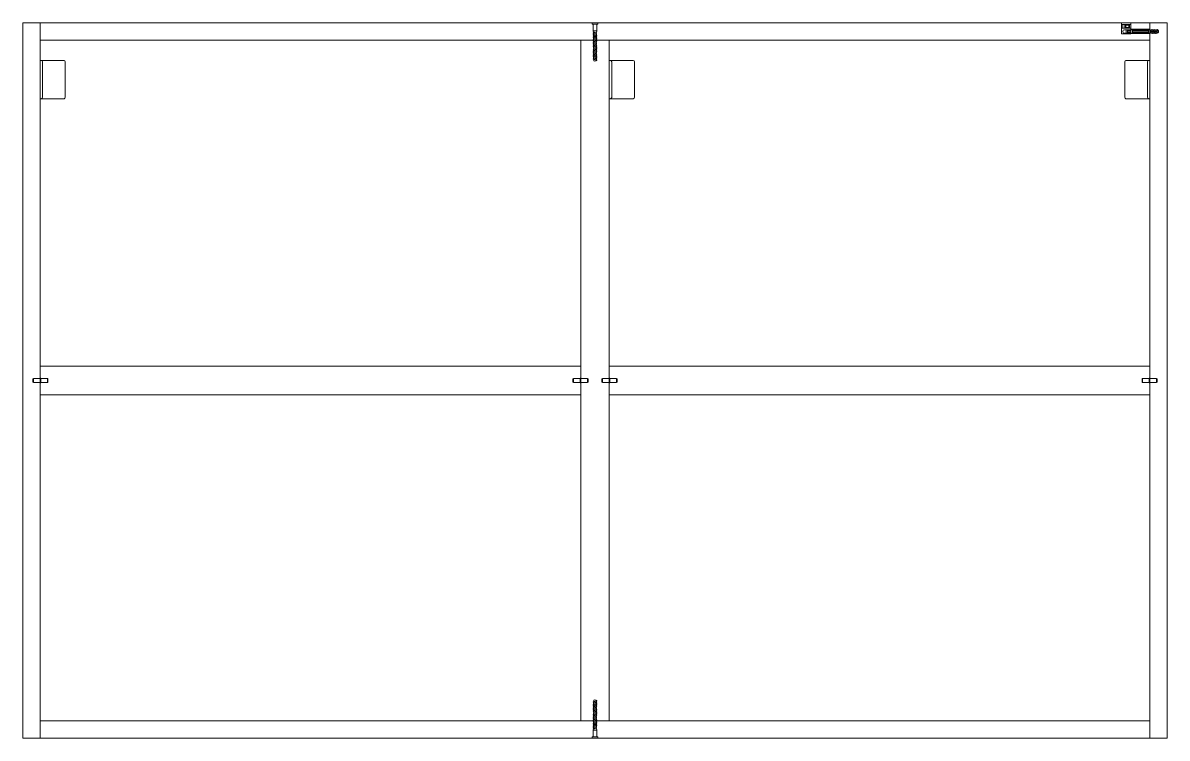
# Model space of a CAD drawing. Header units: centimetres. Extents: x -2268 to 3762, y -1681 to 1458.
# Drawn here: x 2358.3 to 2478.3, y -1387.1 to -1312.1 of the extents above; entities that cross this region are included whole.
import ezdxf

# ---------------------------------------------------------------- set-up
doc = ezdxf.new("R2010")
doc.units = ezdxf.units.CM
for name, color, linetype, lineweight in [('0_Num_Penna__6', 6, 'Continuous', 18), ('A-FURN_Num_Penna__252_Num_Penna__252_Num_Penna__3_Num_Penna__252_Num_Penna__252_Num_Penna__252_Num_Penna__252_Num_Penna__252_Num_Penna__252_Num_Penna__252_Num_Penna__252_Num_Penna__252_Num_Penna__252_Num_Penna__252_Num_Penna__5', 5, 'Continuous', 18), ('A-FURN_Num_Penna__252_Num_Penna__252_Num_Penna__3_Num_Penna__252_Num_Penna__252_Num_Penna__252_Num_Penna__252_Num_Penna__252_Num_Penna__252_Num_Penna__252_Num_Penna__252_Num_Penna__252_Num_Penna__252_Num_Penna__252_Num_Penna__6', 6, 'Continuous', 18), ('A-FURN_Num_Penna__252_Num_Penna__252_Num_Penna__3_Num_Penna__252_Num_Penna__252_Num_Penna__252_Num_Penna__252_Num_Penna__252_Num_Penna__252_Num_Penna__252_Num_Penna__252_Num_Penna__252_Num_Penna__252_Num_Penna__6_Num_Penna__6', 6, 'Continuous', 18), ('INFO_Num_Penna__2_Num_Penna__2_Num_Penna__2_Num_Penna__2_Num_Penna__5', 5, 'Continuous', 18), ('PDF16_Geometry_Num_Penna__6_Num_Penna__6_Num_Penna__6_Num_Penna__6_Num_Penna__6_Num_Penna__6_Num_Penna__6_Num_Penna__6_Num_Penna__6_Num_Penna__6_Num_Penna__6_Num_Penna__6_Num_Penna__6_Num_Penna__6', 6, 'Continuous', 18), ('PDF22_Geometry_Num_Penna__1_Num_Penna__255_Num_Penna__3_Num_Penna__3_Num_Penna__6', 6, 'Continuous', 18), ('PDF2_Geometry_Num_Penna__7_Num_Penna__7_Num_Penna__7_Num_Penna__7_Num_Penna__7_Num_Penna__7_Num_Penna__7_Num_Penna__5', 5, 'Continuous', 18), ('PDF2_Geometry_Num_Penna__7_Num_Penna__7_Num_Penna__7_Num_Penna__7_Num_Penna__7_Num_Penna__7_Num_Penna__7_Num_Penna__6', 6, 'Continuous', 18), ('PDF_Geometry_Num_Penna__7_Num_Penna__7_Num_Penna__3_Num_Penna__6_Num_Penna__6_Num_Penna__6_Num_Penna__6_Num_Penna__6_Num_Penna__6_Num_Penna__6_Num_Penna__6_Num_Penna__6_Num_Penna__6_Num_Penna__6', 6, 'Continuous', 18), ('VITE_Num_Penna__5', 5, 'Continuous', 18), ('VITE_Num_Penna__6', 6, 'Continuous', 18), ('viti_Num_Penna__5', 5, 'Continuous', 18), ('viti_Num_Penna__6', 6, 'Continuous', 18)]:
    doc.layers.add(name, color=color, linetype=linetype, lineweight=lineweight)

msp = doc.modelspace()

# ---------------------------------------------------------------- linework, layer by layer
at = {"layer": '0_Num_Penna__6', "color": 6, "linetype": 'Continuous', "lineweight": 18}
for p, q in [((2473.5354, -1313.2291), (2473.5354, -1312.0718)), ((2474.5354, -1313.2291), (2474.5354, -1312.0718)), ((2476.5354, -1312.7432), (2474.5354, -1312.7432)), ((2474.5354, -1313.2291), (2473.5354, -1313.2291))]:
    msp.add_line(p, q, dxfattribs=at)
at = {"layer": 'A-FURN_Num_Penna__252_Num_Penna__252_Num_Penna__3_Num_Penna__252_Num_Penna__252_Num_Penna__252_Num_Penna__252_Num_Penna__252_Num_Penna__252_Num_Penna__252_Num_Penna__252_Num_Penna__252_Num_Penna__252_Num_Penna__252_Num_Penna__5', "color": 5, "linetype": 'Continuous', "lineweight": 18}
for p, q in [((2418.6321, -1312.0718), (2418.0321, -1312.0717)), ((2418.1262, -1312.1917), (2418.538, -1312.1918)), ((2418.2018, -1312.9134), (2418.1262, -1312.9134)), ((2418.1676, -1313.0271), (2418.4625, -1313.1184)), ((2418.4625, -1313.1464), (2418.1799, -1313.059)), ((2418.538, -1312.9134), (2418.2018, -1312.9134)), ((2418.2018, -1313.173), (2418.4625, -1313.2537)), ((2418.4625, -1313.2817), (2418.2018, -1313.201)), ((2418.2018, -1313.3083), (2418.4625, -1313.389)), ((2418.4625, -1313.4169), (2418.2018, -1313.3363)), ((2418.2018, -1313.4436), (2418.4625, -1313.5243)), ((2418.4625, -1313.5522), (2418.2018, -1313.4716)), ((2418.2018, -1313.5789), (2418.4625, -1313.6596)), ((2418.4625, -1313.6875), (2418.2018, -1313.6069)), ((2418.2018, -1313.7142), (2418.4625, -1313.7949)), ((2418.4625, -1313.8228), (2418.2018, -1313.7422)), ((2418.2018, -1313.8494), (2418.4625, -1313.9301)), ((2418.4625, -1313.9581), (2418.2018, -1313.8775)), ((2418.2018, -1313.9847), (2418.4625, -1314.0654)), ((2474.6923, -1312.8384), (2474.6923, -1313.1054)), ((2476.3785, -1312.8384), (2476.3785, -1313.1054)), ((2476.5659, -1313.1022), (2476.6466, -1312.8415)), ((2476.6746, -1312.8415), (2476.594, -1313.1022)), ((2476.7012, -1313.1022), (2476.7819, -1312.8415)), ((2476.8099, -1312.8415), (2476.7293, -1313.1022)), ((2476.8365, -1313.1022), (2476.9172, -1312.8415)), ((2476.9452, -1312.8415), (2476.8645, -1313.1022)), ((2476.9718, -1313.1022), (2477.0525, -1312.8415)), ((2477.0805, -1312.8415), (2476.9998, -1313.1022)), ((2477.1071, -1313.1022), (2477.1878, -1312.8415)), ((2477.2158, -1312.8415), (2477.1351, -1313.1022)), ((2477.2424, -1313.1022), (2477.3231, -1312.8415)), ((2477.351, -1312.8415), (2477.2704, -1313.1022)), ((2418.4625, -1314.0934), (2418.2018, -1314.0128)), ((2418.2018, -1314.12), (2418.4625, -1314.2007)), ((2418.4625, -1314.2287), (2418.2018, -1314.1481)), ((2418.2018, -1314.2553), (2418.4625, -1314.336)), ((2418.4625, -1314.364), (2418.2018, -1314.2834)), ((2418.2018, -1314.3906), (2418.4625, -1314.4713)), ((2418.4625, -1314.4993), (2418.2018, -1314.4186)), ((2418.2018, -1314.5259), (2418.4625, -1314.6066)), ((2418.4625, -1314.6346), (2418.2018, -1314.5539)), ((2418.2018, -1314.6612), (2418.4625, -1314.7419)), ((2418.4625, -1314.7699), (2418.2018, -1314.6892)), ((2418.2018, -1314.7965), (2418.4625, -1314.8772)), ((2418.4625, -1314.9052), (2418.2018, -1314.8245)), ((2418.2018, -1314.9318), (2418.4625, -1315.0125)), ((2418.4625, -1315.0404), (2418.2018, -1314.9598)), ((2418.2018, -1315.0671), (2418.4625, -1315.1478)), ((2418.4625, -1315.1757), (2418.2018, -1315.0951)), ((2418.2018, -1315.2023), (2418.4625, -1315.2831)), ((2418.4625, -1315.311), (2418.2018, -1315.2304)), ((2418.2018, -1315.3376), (2418.4625, -1315.4184)), ((2418.4625, -1315.4463), (2418.2018, -1315.3657)), ((2418.2018, -1315.4729), (2418.4625, -1315.5536)), ((2418.4625, -1315.5816), (2418.2018, -1315.501)), ((2418.2018, -1315.6082), (2418.4625, -1315.6889)), ((2418.4625, -1315.7169), (2418.2018, -1315.6363)), ((2418.2018, -1315.7435), (2418.4625, -1315.8242)), ((2418.4625, -1315.8522), (2418.2018, -1315.7716)), ((2418.2018, -1315.8788), (2418.4625, -1315.9595)), ((2418.4625, -1315.9875), (2418.2018, -1315.9068)), ((2418.4625, -1383.156), (2418.2018, -1383.2367)), ((2418.2018, -1383.2647), (2418.4625, -1383.184)), ((2418.4625, -1383.2913), (2418.2018, -1383.3719)), ((2418.2018, -1383.4), (2418.4625, -1383.3193)), ((2418.4625, -1383.4266), (2418.2018, -1383.5072)), ((2418.2018, -1383.5353), (2418.4625, -1383.4546)), ((2418.4625, -1383.5619), (2418.2018, -1383.6425)), ((2418.2018, -1383.6706), (2418.4625, -1383.5899)), ((2418.4625, -1383.6972), (2418.2018, -1383.7778)), ((2418.2018, -1383.8059), (2418.4625, -1383.7252)), ((2418.4625, -1383.8325), (2418.2018, -1383.9131)), ((2418.2018, -1383.9412), (2418.4625, -1383.8604)), ((2418.4625, -1383.9678), (2418.2018, -1384.0484)), ((2418.2018, -1384.0764), (2418.4625, -1383.9957)), ((2418.4625, -1384.1031), (2418.2018, -1384.1837)), ((2418.2018, -1384.2117), (2418.4625, -1384.131)), ((2418.4625, -1384.2383), (2418.2018, -1384.319)), ((2418.2018, -1384.347), (2418.4625, -1384.2663)), ((2418.4625, -1384.3736), (2418.2018, -1384.4543)), ((2418.2018, -1384.4823), (2418.4625, -1384.4016)), ((2418.4625, -1384.5089), (2418.2018, -1384.5896)), ((2418.2018, -1384.6176), (2418.4625, -1384.5369)), ((2418.4625, -1384.6442), (2418.2018, -1384.7249)), ((2418.2018, -1384.7529), (2418.4625, -1384.6722)), ((2418.4625, -1384.7795), (2418.2018, -1384.8601)), ((2418.4625, -1385.9971), (2418.1799, -1386.0845)), ((2418.2018, -1384.8882), (2418.4625, -1384.8075)), ((2418.4625, -1384.9148), (2418.2018, -1384.9954)), ((2418.2018, -1385.0235), (2418.4625, -1384.9428)), ((2418.4625, -1385.0501), (2418.2018, -1385.1307)), ((2418.2018, -1385.1588), (2418.4625, -1385.0781)), ((2418.4625, -1385.1854), (2418.2018, -1385.266)), ((2418.2018, -1385.2941), (2418.4625, -1385.2134)), ((2418.4625, -1385.3207), (2418.2018, -1385.4013)), ((2418.2018, -1385.4294), (2418.4625, -1385.3486)), ((2418.4625, -1385.456), (2418.2018, -1385.5366)), ((2418.2018, -1385.5646), (2418.4625, -1385.4839)), ((2418.4625, -1385.5913), (2418.2018, -1385.6719)), ((2418.2018, -1385.6999), (2418.4625, -1385.6192)), ((2418.4625, -1385.7266), (2418.2018, -1385.8072)), ((2418.2018, -1385.8352), (2418.4625, -1385.7545)), ((2418.4625, -1385.8618), (2418.2018, -1385.9425)), ((2418.2018, -1385.9705), (2418.4625, -1385.8898)), ((2418.6321, -1387.0717), (2418.0321, -1387.0718)), ((2418.2018, -1386.2301), (2418.1262, -1386.2301)), ((2418.1262, -1386.9518), (2418.538, -1386.9517)), ((2418.1676, -1386.1164), (2418.4625, -1386.0251)), ((2418.538, -1386.2301), (2418.2018, -1386.2301))]:
    msp.add_line(p, q, dxfattribs=at)
at = {"layer": 'A-FURN_Num_Penna__252_Num_Penna__252_Num_Penna__3_Num_Penna__252_Num_Penna__252_Num_Penna__252_Num_Penna__252_Num_Penna__252_Num_Penna__252_Num_Penna__252_Num_Penna__252_Num_Penna__252_Num_Penna__252_Num_Penna__252_Num_Penna__6', "color": 6, "linetype": 'Continuous', "lineweight": 18}
for p, q in [((2418.0321, -1312.0717), (2418.0321, -1312.1917)), ((2418.0321, -1312.1917), (2418.1262, -1312.1917)), ((2418.538, -1312.1918), (2418.6321, -1312.1918)), ((2418.6321, -1312.0717), (2418.6321, -1312.1918)), ((2476.6466, -1312.8415), (2476.6672, -1312.7752)), ((2476.6894, -1312.7936), (2476.6746, -1312.8415)), ((2476.7819, -1312.8415), (2476.8025, -1312.7752)), ((2476.8247, -1312.7936), (2476.8099, -1312.8415)), ((2476.9172, -1312.8415), (2476.9377, -1312.7752)), ((2476.96, -1312.7936), (2476.9452, -1312.8415)), ((2477.0525, -1312.8415), (2477.073, -1312.7752)), ((2477.0953, -1312.7936), (2477.0805, -1312.8415)), ((2477.1878, -1312.8415), (2477.2083, -1312.7752)), ((2477.2306, -1312.7936), (2477.2158, -1312.8415)), ((2477.3231, -1312.8415), (2477.3436, -1312.7752)), ((2477.3659, -1312.7936), (2477.351, -1312.8415)), ((2418.1354, -1313.0172), (2418.1676, -1313.0271)), ((2418.1355, -1313.1525), (2418.2018, -1313.173)), ((2418.1354, -1313.2877), (2418.2018, -1313.3083)), ((2418.1355, -1313.423), (2418.2018, -1313.4436)), ((2418.1355, -1313.5583), (2418.2018, -1313.5789)), ((2418.1355, -1313.6936), (2418.2018, -1313.7142)), ((2418.1355, -1313.8289), (2418.2018, -1313.8494)), ((2418.1355, -1313.9642), (2418.2018, -1313.9847)), ((2418.1799, -1313.059), (2418.1381, -1313.046)), ((2418.2018, -1313.201), (2418.1381, -1313.1813)), ((2418.2018, -1313.3363), (2418.1381, -1313.3166)), ((2418.2018, -1313.4716), (2418.1381, -1313.4519)), ((2418.2018, -1313.6069), (2418.1381, -1313.5872)), ((2418.2018, -1313.7422), (2418.1381, -1313.7225)), ((2418.2018, -1313.8775), (2418.1381, -1313.8578)), ((2418.2018, -1314.0128), (2418.1381, -1313.9931)), ((2418.4625, -1313.1184), (2418.5288, -1313.1389)), ((2418.5103, -1313.1612), (2418.4625, -1313.1464)), ((2418.4625, -1313.2537), (2418.5288, -1313.2742)), ((2418.5103, -1313.2965), (2418.4625, -1313.2817)), ((2418.4625, -1313.389), (2418.5288, -1313.4095)), ((2418.5103, -1313.4317), (2418.4625, -1313.4169)), ((2418.4625, -1313.5243), (2418.5288, -1313.5448)), ((2418.5103, -1313.567), (2418.4625, -1313.5522)), ((2418.4625, -1313.6596), (2418.5288, -1313.6801)), ((2418.5103, -1313.7023), (2418.4625, -1313.6875)), ((2418.4625, -1313.7949), (2418.5288, -1313.8154)), ((2418.5103, -1313.8376), (2418.4625, -1313.8228)), ((2418.4625, -1313.9301), (2418.5288, -1313.9507)), ((2418.5103, -1313.9729), (2418.4625, -1313.9581)), ((2476.5454, -1313.1685), (2476.5659, -1313.1022)), ((2476.594, -1313.1022), (2476.5743, -1313.1658)), ((2476.6807, -1313.1685), (2476.7012, -1313.1022)), ((2476.7293, -1313.1022), (2476.7096, -1313.1658)), ((2476.816, -1313.1685), (2476.8365, -1313.1022)), ((2476.8645, -1313.1022), (2476.8449, -1313.1658)), ((2476.9513, -1313.1685), (2476.9718, -1313.1022)), ((2476.9998, -1313.1022), (2476.9801, -1313.1658)), ((2477.0866, -1313.1685), (2477.1071, -1313.1022)), ((2477.1351, -1313.1022), (2477.1154, -1313.1658)), ((2477.2219, -1313.1685), (2477.2424, -1313.1022)), ((2477.2704, -1313.1022), (2477.2507, -1313.1658)), ((2418.1355, -1314.0995), (2418.2018, -1314.12)), ((2418.1355, -1314.2348), (2418.2018, -1314.2553)), ((2418.1355, -1314.3701), (2418.2018, -1314.3906)), ((2418.1355, -1314.5054), (2418.2018, -1314.5259)), ((2418.1355, -1314.6407), (2418.2018, -1314.6612)), ((2418.1355, -1314.776), (2418.2018, -1314.7965)), ((2418.1355, -1314.9112), (2418.2018, -1314.9318)), ((2418.1355, -1315.0465), (2418.2018, -1315.0671)), ((2418.1355, -1315.1818), (2418.2018, -1315.2023)), ((2418.2018, -1314.1481), (2418.1381, -1314.1284)), ((2418.2018, -1314.2834), (2418.1381, -1314.2637)), ((2418.2018, -1314.4186), (2418.1381, -1314.3989)), ((2418.2018, -1314.5539), (2418.1381, -1314.5342)), ((2418.2018, -1314.6892), (2418.1381, -1314.6695)), ((2418.2018, -1314.8245), (2418.1381, -1314.8048)), ((2418.2018, -1314.9598), (2418.1381, -1314.9401)), ((2418.2018, -1315.0951), (2418.1381, -1315.0754)), ((2418.4625, -1314.0654), (2418.5288, -1314.086)), ((2418.5103, -1314.1082), (2418.4625, -1314.0934)), ((2418.4625, -1314.2007), (2418.5288, -1314.2213)), ((2418.5103, -1314.2435), (2418.4625, -1314.2287)), ((2418.4625, -1314.336), (2418.5288, -1314.3566)), ((2418.5103, -1314.3788), (2418.4625, -1314.364)), ((2418.4625, -1314.4713), (2418.5288, -1314.4918)), ((2418.5103, -1314.5141), (2418.4625, -1314.4993)), ((2418.4625, -1314.6066), (2418.5288, -1314.6271)), ((2418.5103, -1314.6494), (2418.4625, -1314.6346)), ((2418.4625, -1314.7419), (2418.5288, -1314.7624)), ((2418.5103, -1314.7847), (2418.4625, -1314.7699)), ((2418.4625, -1314.8772), (2418.5288, -1314.8977)), ((2418.5104, -1314.92), (2418.4625, -1314.9052)), ((2418.4625, -1315.0125), (2418.5288, -1315.033)), ((2418.5103, -1315.0552), (2418.4625, -1315.0404)), ((2418.4625, -1315.1478), (2418.5288, -1315.1683)), ((2418.5103, -1315.1905), (2418.4625, -1315.1757)), ((2418.1355, -1315.3171), (2418.2018, -1315.3376)), ((2418.1355, -1315.4524), (2418.2018, -1315.4729)), ((2418.1355, -1315.5877), (2418.2018, -1315.6082)), ((2418.1355, -1315.723), (2418.2018, -1315.7435)), ((2418.1355, -1315.8583), (2418.2018, -1315.8788)), ((2418.2018, -1315.2304), (2418.1381, -1315.2107)), ((2418.2018, -1315.3657), (2418.1381, -1315.346)), ((2418.2018, -1315.501), (2418.1381, -1315.4813)), ((2418.2018, -1315.6363), (2418.1381, -1315.6166)), ((2418.2018, -1315.7716), (2418.1381, -1315.7519)), ((2418.2018, -1315.9068), (2418.1381, -1315.8872)), ((2418.4625, -1315.2831), (2418.5288, -1315.3036)), ((2418.5103, -1315.3258), (2418.4625, -1315.311)), ((2418.4625, -1315.4184), (2418.5288, -1315.4389)), ((2418.5104, -1315.4611), (2418.4625, -1315.4463)), ((2418.4625, -1315.5536), (2418.5288, -1315.5742)), ((2418.5103, -1315.5964), (2418.4625, -1315.5816)), ((2418.4625, -1315.6889), (2418.5288, -1315.7095)), ((2418.5104, -1315.7317), (2418.4625, -1315.7169)), ((2418.4625, -1315.8242), (2418.5288, -1315.8448)), ((2418.5104, -1315.867), (2418.4625, -1315.8522)), ((2418.4625, -1315.9595), (2418.5288, -1315.9801)), ((2418.5104, -1316.0023), (2418.4625, -1315.9875)), ((2418.1355, -1383.2852), (2418.2018, -1383.2647)), ((2418.1355, -1383.4205), (2418.2018, -1383.4)), ((2418.1355, -1383.5558), (2418.2018, -1383.5353)), ((2418.2018, -1383.2367), (2418.1381, -1383.2563)), ((2418.2018, -1383.3719), (2418.1381, -1383.3916)), ((2418.2018, -1383.5072), (2418.1381, -1383.5269)), ((2418.5104, -1383.1412), (2418.4625, -1383.156)), ((2418.4625, -1383.184), (2418.5288, -1383.1634)), ((2418.5104, -1383.2765), (2418.4625, -1383.2913)), ((2418.4625, -1383.3193), (2418.5288, -1383.2987)), ((2418.5104, -1383.4118), (2418.4625, -1383.4266)), ((2418.4625, -1383.4546), (2418.5288, -1383.434)), ((2418.5103, -1383.5471), (2418.4625, -1383.5619)), ((2418.4625, -1383.5899), (2418.5288, -1383.5693)), ((2418.1355, -1383.6911), (2418.2018, -1383.6706)), ((2418.1355, -1383.8264), (2418.2018, -1383.8059)), ((2418.1355, -1383.9617), (2418.2018, -1383.9412)), ((2418.1355, -1384.097), (2418.2018, -1384.0764)), ((2418.1355, -1384.2323), (2418.2018, -1384.2117)), ((2418.1355, -1384.3675), (2418.2018, -1384.347)), ((2418.1355, -1384.5028), (2418.2018, -1384.4823)), ((2418.1355, -1384.6381), (2418.2018, -1384.6176)), ((2418.1355, -1384.7734), (2418.2018, -1384.7529)), ((2418.2018, -1383.6425), (2418.1381, -1383.6622)), ((2418.2018, -1383.7778), (2418.1381, -1383.7975)), ((2418.2018, -1383.9131), (2418.1381, -1383.9328)), ((2418.2018, -1384.0484), (2418.1381, -1384.0681)), ((2418.2018, -1384.1837), (2418.1381, -1384.2034)), ((2418.2018, -1384.319), (2418.1381, -1384.3387)), ((2418.2018, -1384.4543), (2418.1381, -1384.474)), ((2418.2018, -1384.5896), (2418.1381, -1384.6093)), ((2418.2018, -1384.7249), (2418.1381, -1384.7446)), ((2418.5104, -1383.6824), (2418.4625, -1383.6972)), ((2418.4625, -1383.7252), (2418.5288, -1383.7046)), ((2418.5103, -1383.8177), (2418.4625, -1383.8325)), ((2418.4625, -1383.8604), (2418.5288, -1383.8399)), ((2418.5103, -1383.953), (2418.4625, -1383.9678)), ((2418.4625, -1383.9957), (2418.5288, -1383.9752)), ((2418.5103, -1384.0883), (2418.4625, -1384.1031)), ((2418.4625, -1384.131), (2418.5288, -1384.1105)), ((2418.5104, -1384.2235), (2418.4625, -1384.2383)), ((2418.4625, -1384.2663), (2418.5288, -1384.2458)), ((2418.5103, -1384.3588), (2418.4625, -1384.3736)), ((2418.4625, -1384.4016), (2418.5288, -1384.3811)), ((2418.5103, -1384.4941), (2418.4625, -1384.5089)), ((2418.4625, -1384.5369), (2418.5288, -1384.5164)), ((2418.5103, -1384.6294), (2418.4625, -1384.6442)), ((2418.4625, -1384.6722), (2418.5288, -1384.6517)), ((2418.5103, -1384.7647), (2418.4625, -1384.7795)), ((2418.4625, -1384.8075), (2418.5288, -1384.7869)), ((2418.1355, -1384.9087), (2418.2018, -1384.8882)), ((2418.1355, -1385.044), (2418.2018, -1385.0235)), ((2418.1355, -1385.1793), (2418.2018, -1385.1588)), ((2418.1355, -1385.3146), (2418.2018, -1385.2941)), ((2418.1355, -1385.4499), (2418.2018, -1385.4294)), ((2418.1355, -1385.5852), (2418.2018, -1385.5646)), ((2418.1355, -1385.7205), (2418.2018, -1385.6999)), ((2418.1354, -1385.8558), (2418.2018, -1385.8352)), ((2418.1355, -1385.991), (2418.2018, -1385.9705)), ((2418.2018, -1384.8601), (2418.1381, -1384.8798)), ((2418.2018, -1384.9954), (2418.1381, -1385.0151)), ((2418.2018, -1385.1307), (2418.1381, -1385.1504)), ((2418.2018, -1385.266), (2418.1381, -1385.2857)), ((2418.2018, -1385.4013), (2418.1381, -1385.421)), ((2418.2018, -1385.5366), (2418.1381, -1385.5563)), ((2418.2018, -1385.6719), (2418.1381, -1385.6916)), ((2418.2018, -1385.8072), (2418.1381, -1385.8269)), ((2418.2018, -1385.9425), (2418.1381, -1385.9622)), ((2418.5103, -1384.9), (2418.4625, -1384.9148)), ((2418.4625, -1384.9428), (2418.5288, -1384.9222)), ((2418.5103, -1385.0353), (2418.4625, -1385.0501)), ((2418.4625, -1385.0781), (2418.5288, -1385.0575)), ((2418.5103, -1385.1706), (2418.4625, -1385.1854)), ((2418.4625, -1385.2134), (2418.5288, -1385.1928)), ((2418.5103, -1385.3059), (2418.4625, -1385.3207)), ((2418.4625, -1385.3486), (2418.5288, -1385.3281)), ((2418.5103, -1385.4412), (2418.4625, -1385.456)), ((2418.4625, -1385.4839), (2418.5288, -1385.4634)), ((2418.5103, -1385.5765), (2418.4625, -1385.5913)), ((2418.4625, -1385.6192), (2418.5288, -1385.5987)), ((2418.5103, -1385.7118), (2418.4625, -1385.7266)), ((2418.4625, -1385.7545), (2418.5288, -1385.734)), ((2418.5103, -1385.847), (2418.4625, -1385.8618)), ((2418.4625, -1385.8898), (2418.5288, -1385.8693)), ((2418.5103, -1385.9823), (2418.4625, -1385.9971)), ((2418.0321, -1387.0718), (2418.0321, -1386.9518)), ((2418.0321, -1386.9518), (2418.1262, -1386.9518)), ((2418.1354, -1386.1263), (2418.1676, -1386.1164)), ((2418.1799, -1386.0845), (2418.1381, -1386.0975)), ((2418.4625, -1386.0251), (2418.5288, -1386.0046)), ((2418.538, -1386.9517), (2418.6321, -1386.9517)), ((2418.6321, -1387.0718), (2418.6321, -1386.9517))]:
    msp.add_line(p, q, dxfattribs=at)
at = {"layer": 'A-FURN_Num_Penna__252_Num_Penna__252_Num_Penna__3_Num_Penna__252_Num_Penna__252_Num_Penna__252_Num_Penna__252_Num_Penna__252_Num_Penna__252_Num_Penna__252_Num_Penna__252_Num_Penna__252_Num_Penna__252_Num_Penna__6_Num_Penna__6', "color": 6, "linetype": 'Continuous', "lineweight": 18}
for p, q in [((2416.8354, -1313.8718), (2416.8354, -1385.2718)), ((2419.8354, -1313.8718), (2419.8354, -1385.2718))]:
    msp.add_line(p, q, dxfattribs=at)
at = {"layer": 'INFO_Num_Penna__2_Num_Penna__2_Num_Penna__2_Num_Penna__2_Num_Penna__5', "color": 5, "linetype": 'Continuous', "lineweight": 18}
for p, q in [((2360.4022, -1316.0214), (2360.1354, -1316.0214)), ((2360.3854, -1316.1617), (2360.3854, -1319.8811)), ((2360.4022, -1316.0214), (2362.6477, -1316.0214)), ((2362.7773, -1319.8811), (2362.7773, -1316.1617)), ((2420.1022, -1316.0214), (2419.8354, -1316.0214)), ((2420.0854, -1316.1617), (2420.0854, -1319.8811)), ((2420.1022, -1316.0214), (2422.3477, -1316.0214)), ((2422.4773, -1319.8811), (2422.4773, -1316.1617)), ((2473.8935, -1319.8811), (2473.8935, -1316.1617)), ((2476.2686, -1316.0214), (2474.0231, -1316.0214)), ((2476.2686, -1316.0214), (2476.5354, -1316.0214)), ((2476.2854, -1316.1617), (2476.2854, -1319.8811)), ((2360.1354, -1320.0214), (2360.4022, -1320.0214)), ((2360.4022, -1320.0214), (2362.6477, -1320.0214)), ((2419.8354, -1320.0214), (2420.1022, -1320.0214)), ((2420.1022, -1320.0214), (2422.3477, -1320.0214)), ((2476.2686, -1320.0214), (2474.0231, -1320.0214)), ((2476.5354, -1320.0214), (2476.2686, -1320.0214))]:
    msp.add_line(p, q, dxfattribs=at)
for centre, start, end in [((2360.2435, -1316.1628), 0.438313, 85.025899), ((2362.6354, -1316.1628), 0.438313, 85.025899), ((2419.9435, -1316.1628), 0.438313, 85.025899), ((2422.3354, -1316.1628), 0.438313, 85.025899), ((2474.0354, -1316.1628), 94.974101, 179.561687), ((2476.4273, -1316.1628), 94.974101, 179.561687), ((2360.2435, -1319.88), 274.974101, 359.561687), ((2362.6354, -1319.88), 274.974101, 359.561687), ((2419.9435, -1319.88), 274.974101, 359.561687), ((2422.3354, -1319.88), 274.974101, 359.561687), ((2474.0354, -1319.88), 180.438313, 265.025899), ((2476.4273, -1319.88), 180.438313, 265.025899)]:
    msp.add_arc(centre, 0.1419, start, end, dxfattribs=at)
at = {"layer": 'PDF16_Geometry_Num_Penna__6_Num_Penna__6_Num_Penna__6_Num_Penna__6_Num_Penna__6_Num_Penna__6_Num_Penna__6_Num_Penna__6_Num_Penna__6_Num_Penna__6_Num_Penna__6_Num_Penna__6_Num_Penna__6_Num_Penna__6', "color": 6, "linetype": 'Continuous', "lineweight": 18}
for p, q in [((2358.3354, -1312.0718), (2358.3354, -1387.0718)), ((2358.3354, -1312.0718), (2418.0321, -1312.0718)), ((2360.1354, -1312.0718), (2360.1354, -1387.0718)), ((2418.6321, -1312.0718), (2473.5354, -1312.0718)), ((2474.5354, -1312.0718), (2478.3354, -1312.0718)), ((2476.5354, -1312.0718), (2476.5354, -1312.7432)), ((2476.5354, -1312.7432), (2476.5354, -1313.2003)), ((2478.3354, -1312.0718), (2478.3354, -1387.0718)), ((2360.1354, -1313.8718), (2418.1833, -1313.8718)), ((2418.4625, -1313.8718), (2476.5354, -1313.8718)), ((2476.5354, -1313.2003), (2476.5354, -1387.0718)), ((2360.1354, -1385.2718), (2418.1833, -1385.2718)), ((2418.4625, -1385.2718), (2476.5354, -1385.2718)), ((2358.3354, -1387.0718), (2418.0321, -1387.0718)), ((2418.6321, -1387.0718), (2478.3354, -1387.0718))]:
    msp.add_line(p, q, dxfattribs=at)
at = {"layer": 'PDF22_Geometry_Num_Penna__1_Num_Penna__255_Num_Penna__3_Num_Penna__3_Num_Penna__6', "color": 6, "linetype": 'Continuous', "lineweight": 18}
for p, q in [((2416.8354, -1348.0718), (2360.1354, -1348.0718)), ((2476.5354, -1348.0718), (2419.8354, -1348.0718)), ((2416.8354, -1351.0718), (2360.1354, -1351.0718)), ((2476.5354, -1351.0718), (2419.8354, -1351.0718))]:
    msp.add_line(p, q, dxfattribs=at)
at = {"layer": 'PDF2_Geometry_Num_Penna__7_Num_Penna__7_Num_Penna__7_Num_Penna__7_Num_Penna__7_Num_Penna__7_Num_Penna__7_Num_Penna__5', "color": 5, "linetype": 'Continuous', "lineweight": 18, "flags": 128}
for points in [[(2418.2018, -1313.1154), (2418.2018, -1313.1184)], [(2418.4625, -1383.2913), (2418.4625, -1383.184)], [(2418.4625, -1383.4266), (2418.4625, -1383.3193)], [(2418.4625, -1383.5619), (2418.4625, -1383.4546)], [(2418.4625, -1383.6972), (2418.4625, -1383.5899)], [(2418.4625, -1383.8325), (2418.4625, -1383.7252)], [(2418.4625, -1383.9678), (2418.4625, -1383.8604)], [(2418.4625, -1384.1031), (2418.4625, -1383.9957)], [(2418.4625, -1384.2383), (2418.4625, -1384.131)], [(2418.4625, -1384.3736), (2418.4625, -1384.2663)], [(2418.4625, -1384.5089), (2418.4625, -1384.4016)], [(2418.4625, -1384.6442), (2418.4625, -1384.5369)], [(2418.4625, -1384.7795), (2418.4625, -1384.6722)], [(2418.4625, -1384.9148), (2418.4625, -1384.8075)], [(2418.4625, -1385.0501), (2418.4625, -1384.9428)], [(2418.4625, -1385.1854), (2418.4625, -1385.0781)], [(2418.4625, -1385.3207), (2418.4625, -1385.2134)], [(2418.4625, -1385.456), (2418.4625, -1385.3486)], [(2418.4625, -1385.5913), (2418.4625, -1385.4839)], [(2418.4625, -1385.7266), (2418.4625, -1385.6192)], [(2418.4625, -1385.8618), (2418.4625, -1385.7545)], [(2418.4625, -1385.9971), (2418.4625, -1385.8898)], [(2418.2018, -1386.0282), (2418.2018, -1386.0251)]]:
    msp.add_lwpolyline(points, dxfattribs=at)
at = {"layer": 'PDF2_Geometry_Num_Penna__7_Num_Penna__7_Num_Penna__7_Num_Penna__7_Num_Penna__7_Num_Penna__7_Num_Penna__7_Num_Penna__6', "color": 6, "linetype": 'Continuous', "lineweight": 18, "flags": 128}
for points in [[(2418.1288, -1312.927, -0.09285639), (2418.1262, -1312.9134), (2418.1262, -1312.1917)], [(2418.538, -1312.1918), (2418.538, -1312.9134, -0.09745625), (2418.5352, -1312.9277)], [(2476.6672, -1312.7752, -0.19894035), (2476.6894, -1312.7936)], [(2476.8025, -1312.7752, -0.19900669), (2476.8247, -1312.7936)], [(2476.9377, -1312.7752, -0.19889842), (2476.96, -1312.7936)], [(2477.073, -1312.7752, -0.19895428), (2477.0953, -1312.7936)], [(2477.2083, -1312.7752, -0.19894035), (2477.2306, -1312.7936)], [(2477.3436, -1312.7752, -0.19900669), (2477.3659, -1312.7936)], [(2418.1381, -1313.1813, -0.19871582), (2418.1355, -1313.1525)], [(2418.1381, -1313.3166, -0.19962767), (2418.1355, -1313.2877)], [(2418.1381, -1313.4519, -0.19851381), (2418.1355, -1313.423)], [(2418.1381, -1313.5872, -0.19928094), (2418.1355, -1313.5583)], [(2418.1381, -1313.7225, -0.19871582), (2418.1355, -1313.6936)], [(2418.1381, -1313.8578, -0.19962767), (2418.1355, -1313.8289)], [(2418.1381, -1313.9931, -0.19851381), (2418.1355, -1313.9642)], [(2418.1381, -1313.046, -0.19585352), (2418.1357, -1313.0172)], [(2418.5288, -1313.1389, -0.19890092), (2418.5103, -1313.1612)], [(2418.5288, -1313.2742, -0.19900669), (2418.5103, -1313.2965)], [(2418.5288, -1313.4095, -0.19889842), (2418.5103, -1313.4318)], [(2418.5288, -1313.5448, -0.19895428), (2418.5103, -1313.567)], [(2418.5288, -1313.6801, -0.19894035), (2418.5103, -1313.7023)], [(2418.5288, -1313.8154, -0.19900669), (2418.5103, -1313.8376)], [(2418.5288, -1313.9507, -0.19889842), (2418.5103, -1313.9729)], [(2476.5743, -1313.1658, -0.19928094), (2476.5454, -1313.1685)], [(2476.7096, -1313.1658, -0.19871582), (2476.6807, -1313.1685)], [(2476.8448, -1313.1658, -0.19962767), (2476.816, -1313.1685)], [(2476.9802, -1313.1658, -0.19851381), (2476.9513, -1313.1685)], [(2477.1154, -1313.1658, -0.19928094), (2477.0866, -1313.1685)], [(2477.2507, -1313.1658, -0.19871582), (2477.2219, -1313.1685)], [(2477.351, -1312.8415), (2477.3808, -1312.8415, -0.19953036), (2477.3977, -1312.8485, -0.11687713), (2477.4216, -1312.8873, -0.16288803), (2477.4216, -1313.0562, -0.11683184), (2477.3977, -1313.0952, -0.19841798), (2477.3808, -1313.1022), (2477.2704, -1313.1022)], [(2418.1381, -1314.1284, -0.19928094), (2418.1355, -1314.0995)], [(2418.1381, -1314.2637, -0.19871582), (2418.1355, -1314.2348)], [(2418.1381, -1314.3989, -0.19962767), (2418.1355, -1314.3701)], [(2418.1381, -1314.5343, -0.19851381), (2418.1355, -1314.5054)], [(2418.1381, -1314.6695, -0.19928094), (2418.1355, -1314.6407)], [(2418.1381, -1314.8048, -0.19871582), (2418.1355, -1314.776)], [(2418.1381, -1314.9401, -0.19962767), (2418.1355, -1314.9112)], [(2418.1381, -1315.0754, -0.19851381), (2418.1355, -1315.0465)], [(2418.1381, -1315.2107, -0.19928094), (2418.1355, -1315.1818)], [(2418.5288, -1314.086, -0.19895428), (2418.5103, -1314.1082)], [(2418.5288, -1314.2213, -0.19894035), (2418.5103, -1314.2435)], [(2418.5288, -1314.3566, -0.19900669), (2418.5103, -1314.3788)], [(2418.5288, -1314.4918, -0.19889842), (2418.5103, -1314.5141)], [(2418.5288, -1314.6271, -0.19895428), (2418.5103, -1314.6494)], [(2418.5288, -1314.7624, -0.19894035), (2418.5103, -1314.7847)], [(2418.5288, -1314.8977, -0.19900669), (2418.5104, -1314.92)], [(2418.5288, -1315.033, -0.19889842), (2418.5104, -1315.0552)], [(2418.5288, -1315.1683, -0.19895428), (2418.5104, -1315.1905)], [(2418.1381, -1315.346, -0.19871582), (2418.1355, -1315.3171)], [(2418.1381, -1315.4813, -0.19962767), (2418.1355, -1315.4524)], [(2418.1381, -1315.6166, -0.19851381), (2418.1355, -1315.5877)], [(2418.1381, -1315.7519, -0.19928094), (2418.1355, -1315.723)], [(2418.1381, -1315.8872, -0.19871582), (2418.1355, -1315.8583)], [(2418.4625, -1315.9875), (2418.4625, -1316.0172, -0.19953036), (2418.4555, -1316.0341, -0.11687713), (2418.4167, -1316.0581, -0.16288803), (2418.2477, -1316.0581, -0.11683184), (2418.2088, -1316.0342, -0.19841798), (2418.2018, -1316.0173), (2418.2018, -1315.9068)], [(2418.5288, -1315.3036, -0.19894035), (2418.5104, -1315.3258)], [(2418.5288, -1315.4389, -0.19900669), (2418.5104, -1315.4611)], [(2418.5288, -1315.5742, -0.19889842), (2418.5104, -1315.5964)], [(2418.5288, -1315.7095, -0.19895428), (2418.5104, -1315.7317)], [(2418.5288, -1315.8448, -0.19894035), (2418.5104, -1315.867)], [(2418.5288, -1315.9801, -0.19900669), (2418.5104, -1316.0023)], [(2418.1381, -1383.2563, 0.19871582), (2418.1355, -1383.2852)], [(2418.1381, -1383.3916, 0.19928094), (2418.1355, -1383.4205)], [(2418.1381, -1383.5269, 0.19851381), (2418.1355, -1383.5558)], [(2418.4625, -1383.156), (2418.4625, -1383.1263, 0.19953036), (2418.4555, -1383.1094, 0.11687713), (2418.4167, -1383.0854, 0.16288803), (2418.2477, -1383.0854, 0.11683184), (2418.2088, -1383.1093, 0.19841798), (2418.2018, -1383.1262), (2418.2018, -1383.2367)], [(2418.5288, -1383.1634, 0.19900669), (2418.5104, -1383.1412)], [(2418.5288, -1383.2987, 0.19894035), (2418.5104, -1383.2765)], [(2418.5288, -1383.434, 0.19895428), (2418.5104, -1383.4118)], [(2418.5288, -1383.5693, 0.19889842), (2418.5104, -1383.5471)], [(2418.1381, -1383.6622, 0.19962767), (2418.1355, -1383.6911)], [(2418.1381, -1383.7975, 0.19871582), (2418.1355, -1383.8264)], [(2418.1381, -1383.9328, 0.19928094), (2418.1355, -1383.9617)], [(2418.1381, -1384.0681, 0.19851381), (2418.1355, -1384.097)], [(2418.1381, -1384.2034, 0.19962767), (2418.1355, -1384.2323)], [(2418.1381, -1384.3387, 0.19871582), (2418.1355, -1384.3675)], [(2418.1381, -1384.474, 0.19928094), (2418.1355, -1384.5028)], [(2418.1381, -1384.6092, 0.19851381), (2418.1355, -1384.6381)], [(2418.1381, -1384.7446, 0.19962767), (2418.1355, -1384.7734)], [(2418.5288, -1384.3811, 0.19894035), (2418.5103, -1384.3588)], [(2418.5288, -1384.5164, 0.19895428), (2418.5103, -1384.4941)], [(2418.5288, -1384.6517, 0.19889842), (2418.5103, -1384.6294)], [(2418.5288, -1384.7869, 0.19900669), (2418.5103, -1384.7647)], [(2418.5288, -1383.7046, 0.19900669), (2418.5104, -1383.6824)], [(2418.5288, -1383.8399, 0.19894035), (2418.5104, -1383.8177)], [(2418.5288, -1383.9752, 0.19895428), (2418.5104, -1383.953)], [(2418.5288, -1384.1105, 0.19889842), (2418.5104, -1384.0883)], [(2418.5288, -1384.2458, 0.19900669), (2418.5104, -1384.2235)], [(2418.1381, -1384.8798, 0.19871582), (2418.1355, -1384.9087)], [(2418.1381, -1385.0151, 0.19928094), (2418.1355, -1385.044)], [(2418.1381, -1385.1504, 0.19851381), (2418.1355, -1385.1793)], [(2418.1381, -1385.2857, 0.19962767), (2418.1355, -1385.3146)], [(2418.1381, -1385.421, 0.19871582), (2418.1355, -1385.4499)], [(2418.1381, -1385.5563, 0.19928094), (2418.1355, -1385.5852)], [(2418.1381, -1385.6916, 0.19851381), (2418.1355, -1385.7205)], [(2418.1381, -1385.8269, 0.19962767), (2418.1355, -1385.8558)], [(2418.1381, -1385.9622, 0.19871582), (2418.1355, -1385.991)], [(2418.5288, -1384.9222, 0.19894035), (2418.5103, -1384.9)], [(2418.5288, -1385.0575, 0.19895428), (2418.5103, -1385.0353)], [(2418.5288, -1385.1928, 0.19889842), (2418.5103, -1385.1706)], [(2418.5288, -1385.3281, 0.19900669), (2418.5103, -1385.3059)], [(2418.5288, -1385.4634, 0.19894035), (2418.5103, -1385.4412)], [(2418.5288, -1385.5987, 0.19895428), (2418.5103, -1385.5765)], [(2418.5288, -1385.734, 0.19889842), (2418.5103, -1385.7118)], [(2418.5288, -1385.8693, 0.19900669), (2418.5103, -1385.847)], [(2418.5288, -1386.0046, 0.19890092), (2418.5103, -1385.9823)], [(2418.1288, -1386.2165, 0.09285639), (2418.1262, -1386.2301), (2418.1262, -1386.9518)], [(2418.1381, -1386.0975, 0.19585352), (2418.1357, -1386.1263)], [(2418.538, -1386.9517), (2418.538, -1386.2301, 0.09745625), (2418.5352, -1386.2158)]]:
    msp.add_lwpolyline(points, format="xyb", dxfattribs=at)
for points in [[(2418.1288, -1312.927), (2418.1676, -1313.0271)], [(2418.1799, -1313.059), (2418.2018, -1313.1154)], [(2418.2018, -1313.173), (2418.2018, -1313.1154)], [(2418.2018, -1313.3083), (2418.2018, -1313.201)], [(2418.2018, -1313.4436), (2418.2018, -1313.3363)], [(2418.2018, -1313.5789), (2418.2018, -1313.4716)], [(2418.2018, -1313.7142), (2418.2018, -1313.6069)], [(2418.2018, -1313.8494), (2418.2018, -1313.7422)], [(2418.2018, -1313.9847), (2418.2018, -1313.8775)], [(2418.5354, -1312.927), (2418.4625, -1313.1154)], [(2418.4625, -1313.1154), (2418.4625, -1313.1184)], [(2418.4625, -1313.1464), (2418.4625, -1313.2537)], [(2418.4625, -1313.2817), (2418.4625, -1313.389)], [(2418.4625, -1313.4169), (2418.4625, -1313.5243)], [(2418.4625, -1313.5522), (2418.4625, -1313.6596)], [(2418.4625, -1313.6875), (2418.4625, -1313.7949)], [(2418.4625, -1313.8228), (2418.4625, -1313.9301)], [(2418.4625, -1313.9581), (2418.4625, -1314.0654)], [(2476.5354, -1312.8415), (2476.6466, -1312.8415)], [(2476.5659, -1313.1022), (2476.5354, -1313.1022)], [(2476.7012, -1313.1022), (2476.594, -1313.1022)], [(2476.6746, -1312.8415), (2476.7819, -1312.8415)], [(2476.8365, -1313.1022), (2476.7293, -1313.1022)], [(2476.8099, -1312.8415), (2476.9172, -1312.8415)], [(2476.9718, -1313.1022), (2476.8645, -1313.1022)], [(2476.9452, -1312.8415), (2477.0525, -1312.8415)], [(2477.1071, -1313.1022), (2476.9998, -1313.1022)], [(2477.0805, -1312.8415), (2477.1878, -1312.8415)], [(2477.2424, -1313.1022), (2477.1351, -1313.1022)], [(2477.2158, -1312.8415), (2477.3231, -1312.8415)], [(2418.2018, -1314.12), (2418.2018, -1314.0128)], [(2418.2018, -1314.2553), (2418.2018, -1314.1481)], [(2418.2018, -1314.3906), (2418.2018, -1314.2834)], [(2418.2018, -1314.5259), (2418.2018, -1314.4186)], [(2418.2018, -1314.6612), (2418.2018, -1314.5539)], [(2418.2018, -1314.7965), (2418.2018, -1314.6892)], [(2418.2018, -1314.9318), (2418.2018, -1314.8245)], [(2418.2018, -1315.0671), (2418.2018, -1314.9598)], [(2418.2018, -1315.2023), (2418.2018, -1315.0951)], [(2418.4625, -1314.0934), (2418.4625, -1314.2007)], [(2418.4625, -1314.2287), (2418.4625, -1314.336)], [(2418.4625, -1314.364), (2418.4625, -1314.4713)], [(2418.4625, -1314.4993), (2418.4625, -1314.6066)], [(2418.4625, -1314.6346), (2418.4625, -1314.7419)], [(2418.4625, -1314.7699), (2418.4625, -1314.8772)], [(2418.4625, -1314.9052), (2418.4625, -1315.0125)], [(2418.4625, -1315.0404), (2418.4625, -1315.1478)], [(2418.4625, -1315.1757), (2418.4625, -1315.2831)], [(2418.2018, -1315.3376), (2418.2018, -1315.2304)], [(2418.2018, -1315.4729), (2418.2018, -1315.3657)], [(2418.2018, -1315.6082), (2418.2018, -1315.501)], [(2418.2018, -1315.7435), (2418.2018, -1315.6363)], [(2418.2018, -1315.8788), (2418.2018, -1315.7716)], [(2418.4625, -1315.311), (2418.4625, -1315.4184)], [(2418.4625, -1315.4463), (2418.4625, -1315.5536)], [(2418.4625, -1315.5816), (2418.4625, -1315.6889)], [(2418.4625, -1315.7169), (2418.4625, -1315.8242)], [(2418.4625, -1315.8522), (2418.4625, -1315.9595)], [(2418.2018, -1383.2647), (2418.2018, -1383.3719)], [(2418.2018, -1383.4), (2418.2018, -1383.5072)], [(2418.2018, -1383.5353), (2418.2018, -1383.6425)], [(2418.2018, -1383.6706), (2418.2018, -1383.7778)], [(2418.2018, -1383.8059), (2418.2018, -1383.9131)], [(2418.2018, -1383.9412), (2418.2018, -1384.0484)], [(2418.2018, -1384.0764), (2418.2018, -1384.1837)], [(2418.2018, -1384.2117), (2418.2018, -1384.319)], [(2418.2018, -1384.347), (2418.2018, -1384.4543)], [(2418.2018, -1384.4823), (2418.2018, -1384.5896)], [(2418.2018, -1384.6176), (2418.2018, -1384.7249)], [(2418.2018, -1384.7529), (2418.2018, -1384.8601)], [(2418.2018, -1384.8882), (2418.2018, -1384.9954)], [(2418.2018, -1385.0235), (2418.2018, -1385.1307)], [(2418.2018, -1385.1588), (2418.2018, -1385.266)], [(2418.2018, -1385.2941), (2418.2018, -1385.4013)], [(2418.2018, -1385.4294), (2418.2018, -1385.5366)], [(2418.2018, -1385.5646), (2418.2018, -1385.6719)], [(2418.2018, -1385.6999), (2418.2018, -1385.8072)], [(2418.2018, -1385.8352), (2418.2018, -1385.9425)], [(2418.2018, -1385.9705), (2418.2018, -1386.0281)], [(2418.1288, -1386.2165), (2418.1676, -1386.1164)], [(2418.1799, -1386.0845), (2418.2018, -1386.0282)], [(2418.4625, -1386.0281), (2418.4625, -1386.0251)], [(2418.5354, -1386.2165), (2418.4625, -1386.0281)]]:
    msp.add_lwpolyline(points, dxfattribs=at)
at = {"layer": 'PDF_Geometry_Num_Penna__7_Num_Penna__7_Num_Penna__3_Num_Penna__6_Num_Penna__6_Num_Penna__6_Num_Penna__6_Num_Penna__6_Num_Penna__6_Num_Penna__6_Num_Penna__6_Num_Penna__6_Num_Penna__6_Num_Penna__6', "color": 6, "linetype": 'Continuous', "lineweight": 18}
msp.add_line((2476.5354, -1312.0718), (2476.5354, -1312.5218), dxfattribs=at)
at = {"layer": 'VITE_Num_Penna__5', "color": 5, "linetype": 'Continuous', "lineweight": 18}
for p, q in [((2474.5354, -1312.0718), (2473.5354, -1312.0718)), ((2473.8994, -1312.2418), (2473.5354, -1312.2418)), ((2473.8994, -1312.621), (2473.5354, -1312.621)), ((2473.6851, -1312.2418), (2473.6851, -1312.621)), ((2474.5354, -1312.7937), (2473.8551, -1312.7937)), ((2473.8994, -1312.621), (2473.8994, -1312.2418)), ((2473.9334, -1312.621), (2473.9334, -1312.2418)), ((2474.5354, -1312.2418), (2473.9334, -1312.2418)), ((2474.5354, -1312.621), (2473.9334, -1312.621)), ((2474.0014, -1312.3174), (2474.0014, -1312.5453)), ((2474.3313, -1312.3174), (2474.0014, -1312.3174)), ((2474.3313, -1312.5453), (2474.0014, -1312.5453)), ((2474.0252, -1313.1509), (2474.0252, -1312.7937)), ((2474.0252, -1312.7937), (2474.1953, -1312.7937)), ((2474.1953, -1312.7937), (2474.1953, -1313.1509)), ((2474.3313, -1312.3174), (2474.3313, -1312.5453)), ((2474.3857, -1312.2418), (2474.3857, -1312.621)), ((2474.3857, -1312.7937), (2474.3857, -1312.9043)), ((2474.5354, -1312.7432), (2474.5354, -1313.2003)), ((2474.6923, -1312.8384), (2474.5354, -1312.7432)), ((2474.5961, -1312.78), (2476.4808, -1312.7764)), ((2476.3785, -1312.8384), (2476.5354, -1312.7432)), ((2474.5354, -1313.1509), (2473.8551, -1313.1509)), ((2474.0252, -1313.1509), (2474.1953, -1313.1509)), ((2474.1953, -1312.9043), (2474.5354, -1312.9043)), ((2474.1953, -1313.0403), (2474.5354, -1313.0403)), ((2474.3857, -1313.0403), (2474.3857, -1313.1509)), ((2474.6923, -1313.1054), (2474.5354, -1313.2003)), ((2476.4705, -1313.161), (2474.599, -1313.1618)), ((2474.6912, -1313.1061), (2476.3785, -1313.1052)), ((2474.6923, -1312.8385), (2476.3786, -1312.8384)), ((2476.3785, -1312.8956), (2474.6923, -1312.8956)), ((2474.6923, -1313.0479), (2476.3808, -1313.0479)), ((2476.3785, -1313.1054), (2476.5354, -1313.2003)), ((2476.5354, -1312.8415), (2476.5354, -1313.1022))]:
    msp.add_line(p, q, dxfattribs=at)
msp.add_arc((2473.8551, -1312.9723), 0.1786, 90, 270, dxfattribs=at)
at = {"layer": 'VITE_Num_Penna__6', "color": 6, "linetype": 'Continuous', "lineweight": 18}
msp.add_line((2474.5354, -1313.2003), (2476.5354, -1313.2003), dxfattribs=at)
at = {"layer": 'viti_Num_Penna__5', "color": 5, "linetype": 'Continuous', "lineweight": 18}
for p, q in [((2359.4354, -1349.3718), (2359.4354, -1349.7718)), ((2360.1354, -1349.3718), (2360.1354, -1349.7718)), ((2360.2021, -1349.3718), (2360.2021, -1349.7718)), ((2360.9021, -1349.3718), (2360.9021, -1349.7718)), ((2416.0687, -1349.3718), (2416.0687, -1349.7718)), ((2416.7687, -1349.3718), (2416.7687, -1349.7718)), ((2416.8354, -1349.3718), (2416.8354, -1349.7718)), ((2417.5354, -1349.3718), (2417.5354, -1349.7718)), ((2419.1354, -1349.3718), (2419.1354, -1349.7718)), ((2419.8354, -1349.3718), (2419.8354, -1349.7718)), ((2419.9021, -1349.3718), (2419.9021, -1349.7718)), ((2420.6021, -1349.3718), (2420.6021, -1349.7718)), ((2475.7687, -1349.3718), (2475.7687, -1349.7718)), ((2476.4687, -1349.3718), (2476.4687, -1349.7718)), ((2476.5354, -1349.3718), (2476.5354, -1349.7718)), ((2477.2354, -1349.3718), (2477.2354, -1349.7718))]:
    msp.add_line(p, q, dxfattribs=at)
at = {"layer": 'viti_Num_Penna__6', "color": 6, "linetype": 'Continuous', "lineweight": 18}
for p, q in [((2359.3687, -1349.4118), (2359.4354, -1349.3718)), ((2359.3687, -1349.4118), (2359.3687, -1349.7318)), ((2359.3687, -1349.7318), (2359.4354, -1349.7718)), ((2359.4354, -1349.3718), (2360.1354, -1349.3718)), ((2359.4354, -1349.7718), (2360.1354, -1349.7718)), ((2360.1354, -1349.3318), (2360.2021, -1349.3318)), ((2360.1354, -1349.3318), (2360.1354, -1349.3718)), ((2360.1354, -1349.7718), (2360.1354, -1349.8118)), ((2360.1354, -1349.8118), (2360.2021, -1349.8118)), ((2360.2021, -1349.3318), (2360.2021, -1349.3718)), ((2360.2021, -1349.3718), (2360.9021, -1349.3718)), ((2360.2021, -1349.7718), (2360.9021, -1349.7718)), ((2360.2021, -1349.7718), (2360.2021, -1349.8118)), ((2360.9687, -1349.4118), (2360.9021, -1349.3718)), ((2360.9687, -1349.7318), (2360.9021, -1349.7718)), ((2360.9687, -1349.4118), (2360.9687, -1349.7318)), ((2416.0021, -1349.4118), (2416.0687, -1349.3718)), ((2416.0021, -1349.4118), (2416.0021, -1349.7318)), ((2416.0021, -1349.7318), (2416.0687, -1349.7718)), ((2416.0687, -1349.3718), (2416.7687, -1349.3718)), ((2416.0687, -1349.7718), (2416.7687, -1349.7718)), ((2416.7687, -1349.3318), (2416.7687, -1349.3718)), ((2416.7687, -1349.3318), (2416.8354, -1349.3318)), ((2416.7687, -1349.7718), (2416.7687, -1349.8118)), ((2416.7687, -1349.8118), (2416.8354, -1349.8118)), ((2416.8354, -1349.3318), (2416.8354, -1349.3718)), ((2416.8354, -1349.3718), (2417.5354, -1349.3718)), ((2416.8354, -1349.7718), (2417.5354, -1349.7718)), ((2416.8354, -1349.7718), (2416.8354, -1349.8118)), ((2417.6021, -1349.4118), (2417.5354, -1349.3718)), ((2417.6021, -1349.7318), (2417.5354, -1349.7718)), ((2417.6021, -1349.4118), (2417.6021, -1349.7318)), ((2419.0687, -1349.4118), (2419.1354, -1349.3718)), ((2419.0687, -1349.4118), (2419.0687, -1349.7318)), ((2419.0687, -1349.7318), (2419.1354, -1349.7718)), ((2419.1354, -1349.3718), (2419.8354, -1349.3718)), ((2419.1354, -1349.7718), (2419.8354, -1349.7718)), ((2419.8354, -1349.3318), (2419.8354, -1349.3718)), ((2419.8354, -1349.3318), (2419.9021, -1349.3318)), ((2419.8354, -1349.7718), (2419.8354, -1349.8118)), ((2419.8354, -1349.8118), (2419.9021, -1349.8118)), ((2419.9021, -1349.3318), (2419.9021, -1349.3718)), ((2419.9021, -1349.3718), (2420.6021, -1349.3718)), ((2419.9021, -1349.7718), (2420.6021, -1349.7718)), ((2419.9021, -1349.7718), (2419.9021, -1349.8118)), ((2420.6687, -1349.4118), (2420.6021, -1349.3718)), ((2420.6687, -1349.7318), (2420.6021, -1349.7718)), ((2420.6687, -1349.4118), (2420.6687, -1349.7318)), ((2475.7021, -1349.4118), (2475.7687, -1349.3718)), ((2475.7021, -1349.4118), (2475.7021, -1349.7318)), ((2475.7021, -1349.7318), (2475.7687, -1349.7718)), ((2475.7687, -1349.3718), (2476.4687, -1349.3718)), ((2475.7687, -1349.7718), (2476.4687, -1349.7718)), ((2476.4687, -1349.3318), (2476.4687, -1349.3718)), ((2476.4687, -1349.3318), (2476.5354, -1349.3318)), ((2476.4687, -1349.7718), (2476.4687, -1349.8118)), ((2476.4687, -1349.8118), (2476.5354, -1349.8118)), ((2476.5354, -1349.3318), (2476.5354, -1349.3718)), ((2476.5354, -1349.3718), (2477.2354, -1349.3718)), ((2476.5354, -1349.7718), (2477.2354, -1349.7718)), ((2476.5354, -1349.7718), (2476.5354, -1349.8118)), ((2477.3021, -1349.4118), (2477.2354, -1349.3718)), ((2477.3021, -1349.7318), (2477.2354, -1349.7718)), ((2477.3021, -1349.4118), (2477.3021, -1349.7318))]:
    msp.add_line(p, q, dxfattribs=at)

doc.saveas('drawing.dxf')
